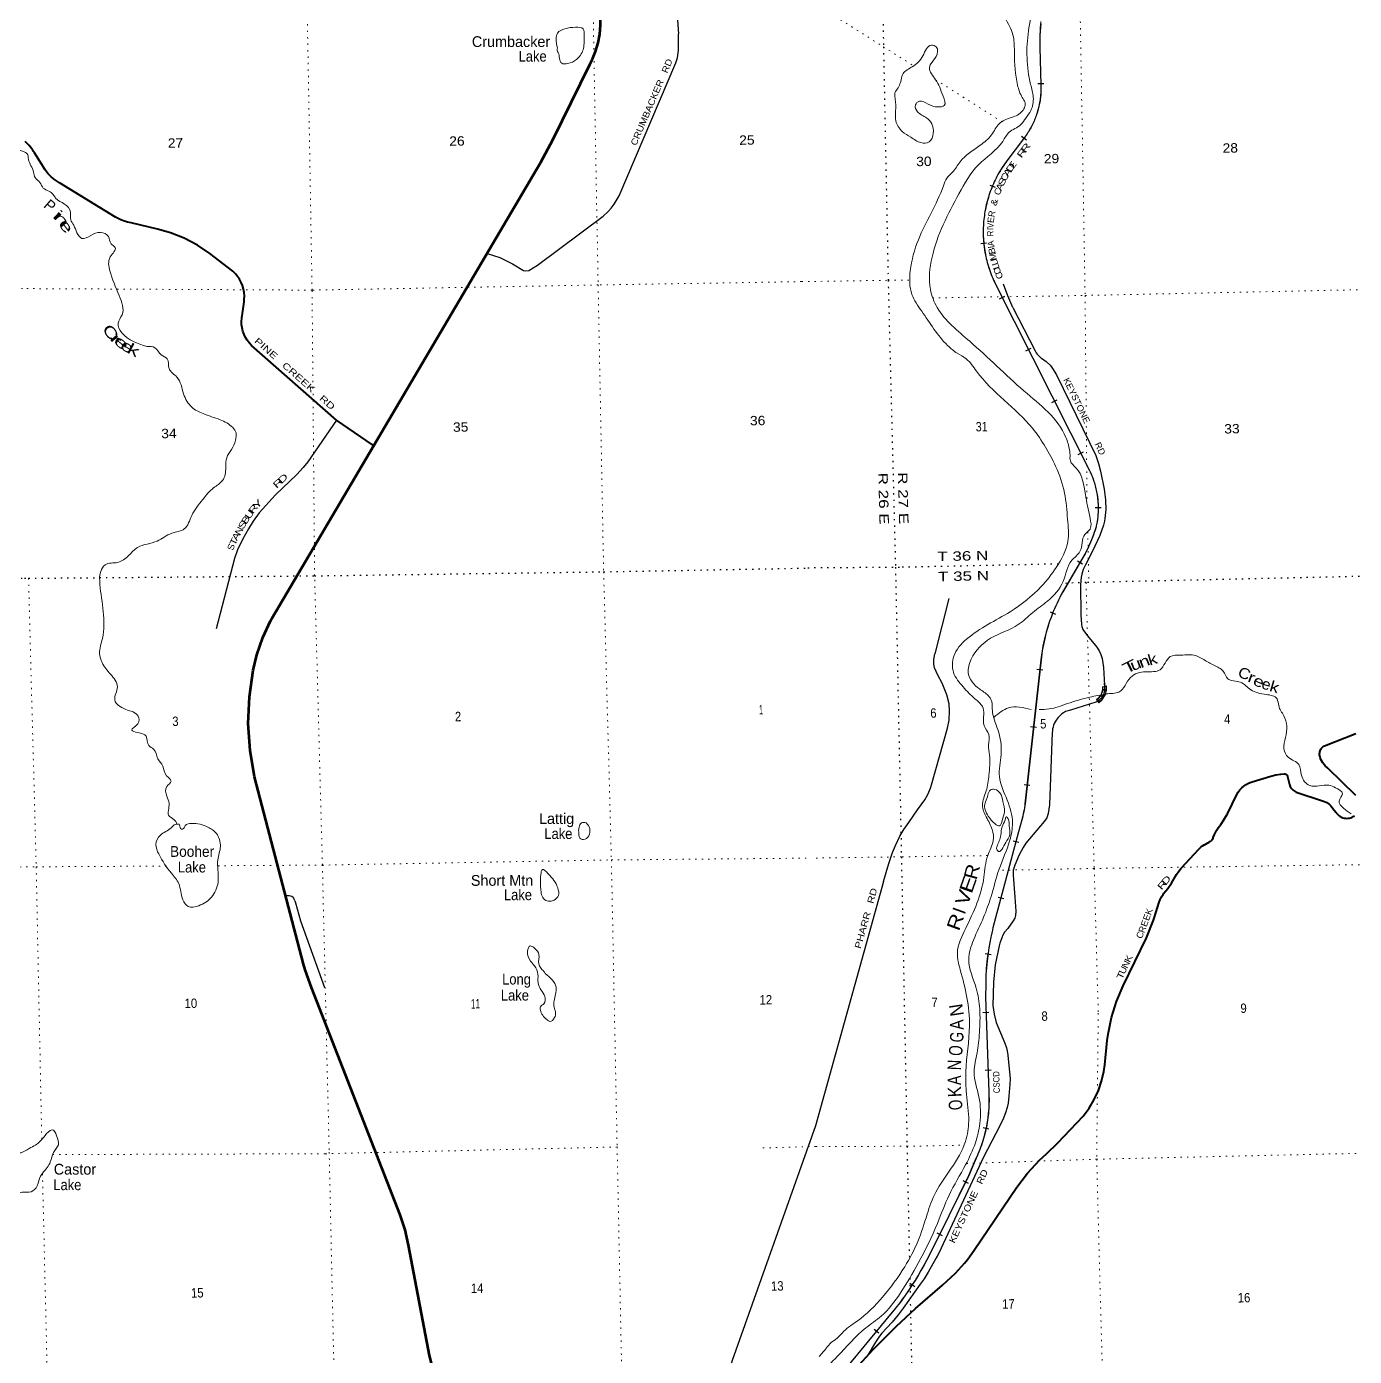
# Model space of a CAD drawing. Header units: feet. Extents: x 242557 to 489137, y 368785 to 557307.
# Drawn here: x 351951 to 376633, y 381258 to 405982 of the extents above; entities that cross this region are included whole.
import ezdxf
from ezdxf.enums import TextEntityAlignment as Align

# ---------------------------------------------------------------- set-up
doc = ezdxf.new("R2010")
doc.units = ezdxf.units.FT
doc.header["$LTSCALE"] = 80
doc.linetypes.add('DOTTED', pattern=[1.5, 0.3, -1.2])
for name, color, linetype, lineweight in [('20', 7, 'Continuous', 70), ('26', 7, 'Continuous', 40), ('27', 7, 'Continuous', 25), ('29', 7, 'Continuous', 25), ('30', 7, 'Continuous', 35), ('31', 7, 'Continuous', 13), ('34', 7, 'Continuous', 25), ('39', 7, 'Continuous', 13), ('41', 7, 'Continuous', 13), ('6', 7, 'DOTTED', 25), ('7', 7, 'DOTTED', 13)]:
    doc.layers.add(name, color=color, linetype=linetype, lineweight=lineweight)

msp = doc.modelspace()

# ---------------------------------------------------------------- linework, layer by layer
at = {"layer": '20'}
for points in [[(358403.47, 398192.71), (361510.07, 403463.77), (361734.89, 403874.32), (362418.66, 405274.42), (362461.34, 405364.25), (362526.23, 405518.02), (362574.7, 405677.72), (362606.21, 405841.61), (362620.41, 406007.9), (362617.16, 406174.76), (362615.77, 406192.6), (362580.3, 406539.34), (362555.93, 407086.96), (362564.15, 407265.06), (362590.94, 407441.31), (362619.49, 407558.67), (363201.18, 409533.19), (363260.63, 409703.79), (363300.65, 409794.3), (364316.5, 411971.78), (364454.78, 412209.61), (364617.16, 412431.69), (364662.56, 412485.9), (366142.95, 414242.59)], [(359487.08, 381084.88), (359438.93, 381274.43), (359047.13, 383328.45), (358984.84, 383612.11), (358892.7, 383889.63), (357244.26, 388116.04), (357126.22, 388447.51), (357098.11, 388547.4), (356188.32, 392033.86), (356103.97, 392525.53), (356071.47, 393023.31), (356091.18, 393521.77), (356162.89, 394015.44), (356229.1, 394301.54), (356340.12, 394623.76), (356484.21, 394932.62), (356508.7, 394977.78), (358403.47, 398192.71)]]:
    msp.add_lwpolyline(points, dxfattribs=at)
at = {"layer": '26'}
for points in [[(358403.47, 398192.71), (358380.32, 398208.36), (357709.57, 398661.79), (356133.97, 400054.18), (356090.62, 400099.39), (356052.23, 400148.87), (356019.23, 400202.1), (355991.97, 400258.49), (355970.76, 400317.41), (355955.81, 400378.23), (355947.31, 400440.28), (355945.35, 400502.88), (355949.04, 400553.22), (355952.5, 400578.22), (355955.59, 400603.22), (355992.92, 400865.58), (355998.01, 400908.47), (356000.05, 400973.74), (355995.25, 401038.86), (355983.67, 401103.12), (355965.44, 401165.82), (355940.75, 401226.27), (355909.88, 401283.81), (355873.17, 401337.81), (355831.01, 401387.67), (355783.87, 401432.85), (355356.37, 401763.06), (355125.82, 401917.33), (354880.41, 402046.66), (354622.83, 402149.62), (354385.57, 402218.18), (353893.78, 402331.87), (353829.07, 402347.76), (353714.4, 402386.01), (353604.36, 402436.03), (352563.41, 403075.59), (352541.64, 403088.32), (352471.2, 403136.16), (352406.15, 403191.1), (352347.2, 403252.55), (352295, 403319.81), (352130.68, 403582.93), (352095.3, 403637.41), (352079.13, 403662.31), (352064.35, 403687.41), (352062.75, 403690.12), (352029.97, 403736.59), (351992.51, 403779.39), (351975.78, 403794.88), (351950.65, 403818.15), (351925.91, 403843.02)], [(376657.15, 391683.13), (376139, 392194.95), (376090.77, 392240.7), (376066.28, 392266.43), (376044.62, 392294.57), (376026.01, 392324.82), (376010.67, 392356.85), (375998.77, 392390.31), (375990.42, 392424.83), (375987.31, 392444.73), (375986.79, 392462.83), (375988.17, 392480.89), (375991.42, 392498.7), (375996.52, 392516.07), (376003.41, 392532.82), (376012.01, 392548.75), (376022.22, 392563.7), (376033.95, 392577.5), (376047.05, 392589.99), (376061.39, 392601.05), (376074.95, 392609.52), (376659, 392837.05)], [(367050.18, 380685.41), (367681.42, 381381.63), (367839, 381534.95), (368118.45, 381817.49), (368473.74, 382149.61), (368976, 382582.95), (369219.94, 382807.93), (369387.4, 382988.92), (369448.19, 383065.09), (369568, 383231.95), (370355.52, 384402.94), (370555.24, 384665.44), (370781.3, 384905.63), (370911.72, 385023.62), (371123.24, 385225.79), (371590.97, 385724.92), (371702.11, 385873.3), (371797.12, 386032.48), (371874.98, 386200.73), (371934.83, 386376.19), (371976, 386556.94), (371992.99, 386680.77), (372039.18, 387132.42), (372054.1, 387247.98), (372116.62, 387556.09), (372211.01, 387855.98), (372336.22, 388144.36), (372766.55, 389040.16), (372897.49, 389365.44), (372910.28, 389403.49), (373005.22, 389703.88), (373023.96, 389753.8), (373047.82, 389801.49), (373076.53, 389846.42), (373092.21, 389867.2), (373164.8, 389957.3), (373233.9, 390057.01), (373327.51, 390216.82), (373367.39, 390278.11), (373413.45, 390334.89), (373419.34, 390341.34), (373737.4, 390684.51), (373759.74, 390709.06), (373784.51, 390731.14), (373811.46, 390750.5), (373840.29, 390766.95), (373847.68, 390770.54), (373909.59, 390804.26), (373934.51, 390817.83), (373959.59, 390834.55), (373963.07, 390837.18), (373975.64, 390848.95), (373986.92, 390861.97), (373996.77, 390876.11), (374005.09, 390891.19), (374010.67, 390904.08), (374032.72, 390959.66), (374048.48, 390999.46), (374068.32, 391037.39), (374092.01, 391073.05), (374103.64, 391087.97), (374150, 391149.95), (374206.84, 391234.06), (374262.38, 391326.62), (374272.71, 391346.61), (374445.48, 391707.72), (374472.4, 391751.04), (374503.69, 391791.31), (374539.02, 391828.08), (374578.01, 391860.96), (374620.21, 391889.59), (374665.18, 391913.64), (374712.42, 391932.87), (374730.38, 391938.71), (375082.09, 392045.95), (375172.59, 392069.95), (375265.1, 392084.35), (375325.08, 392088.47), (375331.62, 392088.72), (375338.15, 392088.29), (375344.6, 392087.18), (375350.9, 392085.4), (375356.98, 392082.97), (375362.77, 392079.92), (375368.21, 392076.28), (375373.24, 392072.09), (375377.8, 392067.4), (375381.85, 392062.26)], [(375381.85, 392062.26), (375385.34, 392056.72), (375388.23, 392050.85), (375390.49, 392044.71), (375391.78, 392039.87), (375425.2, 391891.69), (375432.15, 391870.8), (375441.24, 391850.74), (375452.39, 391831.75), (375465.45, 391814.02), (375480.3, 391797.76), (375496.77, 391783.14), (375514.67, 391770.31), (375533.82, 391759.44), (375553.01, 391750.99), (376061.37, 391582.08), (376091.05, 391570.1), (376119.32, 391555.08), (376145.86, 391537.19), (376170.38, 391516.62), (376192.5, 391493.75), (376259, 391414.95), (376292.12, 391367.92), (376295.71, 391362.76), (376311.55, 391342.88), (376329.38, 391324.77), (376349.01, 391308.62), (376370.22, 391294.61), (376392.77, 391282.9), (376416.43, 391273.6), (376440.93, 391266.83), (376466, 391262.66), (376491.37, 391261.13), (376516.77, 391262.27), (376541.9, 391266.05), (376566.5, 391272.43), (376590.3, 391281.36), (376613.04, 391292.72), (376634.46, 391306.4)]]:
    msp.add_lwpolyline(points, dxfattribs=at)
at = {"layer": '29'}
for p, q in [((363944.23, 407566.94), (364069.12, 405844.55)), ((370282.3, 400759.09), (370697.12, 399953.9)), ((371093.35, 399507.47), (371706.54, 398250.26)), ((369093, 395346.95), (368834.77, 394322.26)), ((371015.68, 392855), (370966.35, 391512.16)), ((367877.44, 390086.88), (366616.73, 385542.66)), ((366616.73, 385542.66), (363797.51, 377618.48))]:
    msp.add_line(p, q, dxfattribs=at)
for points in [[(360513.94, 401762.98), (360746.57, 401687.62), (360811.7, 401657.83), (360984.72, 401568.46), (361185.66, 401449.31), (361232.18, 401441.87), (361288, 401449.31), (361446.13, 401546.12), (362666.64, 402454.66), (362763.4, 402544.03), (362819.22, 402603.61), (362875.04, 402681.8), (362964.33, 402834.46), (364021.11, 405306.88), (364050.91, 405399.99), (364065.77, 405545.19), (364069.12, 405844.55)], [(370282.3, 400759.09), (370191.77, 400977.97), (370110.65, 401190.75)], [(370697.12, 399953.9), (370719.49, 399916.26), (370736.21, 399893.95), (370804.96, 399825.16), (370815.18, 399818.64), (370900.65, 399755.43), (370974.98, 399688.49), (370994.49, 399663.39), (371018.65, 399628.07), (371093.35, 399507.47)], [(357709.57, 398661.79), (357175.72, 397887.37), (357093.36, 397785.32), (356974.28, 397654.98), (356579.85, 397275.18), (356274.73, 396940.07), (356161.24, 396783.71), (356073.79, 396642.19), (355962.16, 396448.57), (355871, 396254.97), (355813.32, 396091.11), (355475.16, 394784.86)], [(371706.54, 398250.26), (371825.08, 398004.85), (371878.96, 397857.97), (371914.27, 397714.79), (371981.16, 397380.11), (372005.32, 397181.16), (372010.89, 397004.53), (371996.03, 396833.46), (371988.59, 396785.12), (371970.01, 396714.47), (371899.4, 396517.37), (371765.62, 396227.31), (371631.83, 395974.44), (371590.95, 395885.19), (371564.94, 395803.38), (371553.79, 395743.88), (371542.64, 395602.57), (371550.07, 395044.76), (371559.36, 394868.13), (371564.94, 394829.08), (371585.38, 394775.16), (371654.13, 394680.33), (371694.91, 394624.49)], [(371694.91, 394624.49), (371825.08, 394468.38), (371857.59, 394426.54), (371892.9, 394365.18), (371918.91, 394307.54), (371943.07, 394235.03), (371959.79, 394149.5), (371970.01, 394066.76), (371988.59, 393728.36), (371988.13, 393647.01), (371984.88, 393624.23), (371974.19, 393585.65), (371966.29, 393564.73), (371940.75, 393517.79), (371929.6, 393501.98), (371902.65, 393472.23), (371883.14, 393452.71), (371860.85, 393437.84), (371828.79, 393423.42), (371353.11, 393274.67), (371260.21, 393244.92), (371227.22, 393225.86), (371197.49, 393201.69), (371158.47, 393168.22), (371122.7, 393129.64), (371108.73, 393114.4)], [(368969.78, 393774.57), (368887.83, 393923.12), (368828.37, 394060.72), (368817.22, 394127.65), (368817.22, 394213.18), (368834.77, 394322.26)], [(367877.44, 390086.88), (367979.2, 390421.94), (368047.95, 390628.33), (368105.55, 390756.63), (368185.45, 390929.55), (368259.78, 391052.26), (368348.97, 391182.42), (368514.34, 391418.56), (368648.13, 391604.5), (368705.73, 391706.76), (368752.18, 391820.18), (368770.77, 391887.12), (369071.78, 392935.8), (369101.52, 393088.27), (369108.95, 393263.05), (369097.8, 393389.49), (369056.92, 393560.54), (368982.59, 393746.48), (368969.78, 393774.57)], [(370966.35, 391512.16), (370942.93, 391349.76), (370915.06, 391273.53), (370868.61, 391201.01), (370526.71, 390799.39), (370472.83, 390719.44), (370400.36, 390583.71), (370318.6, 390390.33), (370290.73, 390299.22), (370288.87, 390204.4), (370318.6, 389795.34), (370340.9, 389535.03), (370333.46, 389456.94), (370318.6, 389404.87), (370288.87, 389356.53), (370192.25, 389215.22), (370129.07, 389144.56), (370095.63, 389088.78), (370043.6, 388940.03), (370028.73, 388891.69), (369954.41, 388538.41), (369924.68, 388218.6), (369909.81, 387779.79), (369939.54, 387623.6), (369976.7, 387467.42), (370132.79, 387080.67), (370163.45, 386995.38)], [(356939.73, 389728.19), (356917.57, 389774.22), (356904.55, 389790.97), (356884.08, 389805.87), (356856.18, 389815.18), (356831.99, 389820.76), (356763.09, 389821.75)], [(356939.73, 389728.19), (356949.41, 389691.84), (357039.57, 389355.41), (357489.41, 388114.29)], [(370163.45, 386995.38), (370179.24, 386937.5), (370192.25, 386861.27), (370231.26, 386416.88), (370229.41, 386318.34), (370207.11, 386095.21), (370197.82, 385963.2), (370177.38, 385886.96), (370149.51, 385788.42), (370095.62, 385656.4), (369967.15, 385399.25), (369740.62, 384964.39)], [(369740.62, 384964.39), (368907, 383173.95), (368855.9, 383079.89)], [(368907, 383173.95), (368711.3, 382820.88), (368633.26, 382701.88), (368562.65, 382597.76), (368246.77, 382155.23), (368153.86, 382032.51), (368038.66, 381894.92), (367849.13, 381686.67), (367808.25, 381630.89), (367733.92, 381523.05), (367591.55, 381294.56)]]:
    msp.add_lwpolyline(points, dxfattribs=at)
at = {"layer": '29', "linetype": 'DOTTED', "lineweight": 100}
msp.add_arc((371678.45, 393692.42), 313.72, 306.27938, 13.04299, dxfattribs=at)
at = {"layer": '29'}
msp.add_arc((371465.59, 392840), 450.16, 142.44287, 178.09021, dxfattribs=at)
at = {"layer": '31'}
for p, q in [((371951.18, 393708.56), (372024.98, 393722.44)), ((371885.47, 393410.71), (371839.88, 393472.11))]:
    msp.add_line(p, q, dxfattribs=at)
for points in [[(371951.18, 393708.56), (371951.18, 393670.18), (371950.34, 393654.95), (371946.11, 393635.5), (371941.88, 393616.04), (371935.12, 393595.73), (371924.97, 393572.04), (371911.44, 393547.5), (371897.91, 393528.89), (371880.16, 393506.89), (371839.88, 393472.11)], [(371959.18, 393701.91), (371959.18, 393669.96), (371958.29, 393653.87), (371953.93, 393633.8), (371949.61, 393613.92), (371942.61, 393592.89), (371932.17, 393568.52), (371918.2, 393543.2), (371904.26, 393524.02), (371885.93, 393501.31), (371850.73, 393470.9), (371886.7, 393422.46)], [(371885.47, 393410.71), (371928.35, 393448.52), (371962.17, 393489.97), (371984.16, 393524.66), (371999.38, 393554.27), (372012.06, 393594.88), (372017.98, 393617.73), (372022.21, 393638.03), (372024.74, 393662.57), (372027.28, 393687.95), (372024.98, 393722.44)], [(371886.7, 393422.46), (371922.57, 393454.09), (371955.67, 393494.66), (371977.21, 393528.64), (371991.95, 393557.31), (372004.36, 393597.08), (372010.19, 393619.55), (372014.29, 393639.26), (372016.78, 393663.38), (372019.25, 393688.08), (372017.61, 393712.91), (371959.18, 393701.91)]]:
    msp.add_lwpolyline(points, dxfattribs=at)
at = {"layer": '34', "lineweight": 13}
for p, q in [((370784.58, 405594.52), (370804.43, 404898.07)), ((370481.85, 403895.32), (370173.47, 403487.66)), ((369953.43, 401205.56), (371708.15, 397729.32)), ((371602.88, 396141.05), (371225.5, 395494.83)), ((370806.32, 394207.79), (370509.14, 391533.2)), ((368037.67, 382077.85), (367073.19, 380911.77))]:
    msp.add_line(p, q, dxfattribs=at)
at = {"layer": '34'}
for p, q in [((370750.19, 404923.39), (370860.75, 404926.54)), ((370447.27, 403942.44), (370535.19, 403875.32)), ((369853.87, 403036.73), (369956.19, 402994.71)), ((369686.98, 401948.53), (369797.11, 401958.72)), ((370036.75, 400921.78), (370135.49, 400971.62)), ((370523.7, 399951.3), (370622.44, 400001.14)), ((371009.19, 398995.3), (371107.93, 399045.14)), ((371496.14, 398024.82), (371594.88, 398074.66)), ((371815.7, 397040.42), (371926.3, 397041.52)), ((371485.92, 396052.03), (371581.43, 395996.25)), ((370975.85, 395100.98), (371078.67, 395060.23)), ((370730.41, 394032.68), (370840.34, 394020.47)), ((370614.59, 392966.74), (370724.53, 392954.53)), ((370492.09, 391887.88), (370602.03, 391875.67)), ((370290.43, 390845.7), (370397.31, 390817.23)), ((370008.49, 389797.14), (370115.38, 389768.68)), ((369768.61, 388746.44), (369878.1, 388730.74)), ((369728.77, 387653.49), (369839.31, 387657.25)), ((369767.9, 386581.99), (369878.45, 386585.76)), ((369731.94, 385513.42), (369840.25, 385490.96)), ((369355.16, 384527.47), (369454.33, 384478.48)), ((368871.94, 383555.13), (368971.11, 383506.14)), ((368367.84, 382616.36), (368461.16, 382556.97)), ((367706.24, 381765.18), (367791.47, 381694.68))]:
    msp.add_line(p, q, dxfattribs=at)
for points in [[(370801.41, 406038.79), (370795.46, 405965.18), (370790.78, 405891.17), (370787.81, 405816.77), (370785.68, 405742.81), (370784.83, 405668.87), (370785.68, 405594.54), (370805.53, 404898.1), (370806.46, 404871.37), (370806.78, 404844.73), (370806.63, 404818.1), (370806.19, 404791.29), (370805.13, 404764.61), (370803.61, 404738.06), (370801.78, 404711.35), (370799.33, 404684.77), (370796.43, 404658.32), (370793.07, 404631.7), (370789.24, 404605.38), (370785.1, 404579.03), (370780.35, 404552.65), (370775.14, 404526.58), (370769.46, 404500.47), (370763.47, 404474.51), (370756.87, 404448.52), (370749.96, 404422.83), (370742.42, 404397.11), (370734.58, 404371.69), (370726.27, 404346.25), (370717.5, 404321.09), (370708.25, 404296.07), (370698.7, 404271.19), (370688.52, 404246.44), (370678.05, 404221.83), (370667.09, 404197.5), (370655.83, 404173.31), (370643.94, 404149.4), (370631.73, 404125.65), (370619.22, 404102.17), (370606.24, 404078.84), (370592.78, 404055.79)], [(370592.78, 404055.79), (370578.86, 404032.87), (370564.78, 404010.26), (370550.06, 403987.93), (370535.05, 403965.88), (370519.7, 403943.99), (370504.04, 403922.53), (370487.76, 403901.2), (370482.72, 403894.65), (370174.35, 403487), (370151.41, 403456.11), (370129.32, 403424.87), (370107.74, 403393.24), (370086.39, 403361.16), (370065.87, 403328.73), (370046.02, 403296.07), (370026.38, 403262.99), (370007.58, 403229.55), (369989.43, 403195.89), (369971.68, 403161.65), (369954.73, 403127.37), (369938.12, 403092.82), (369922.22, 403057.77), (369907.11, 403022.64), (369892.52, 402987.13), (369878.43, 402951.53), (369865.02, 402915.4), (369852.24, 402879.36), (369840.17, 402842.79), (369828.7, 402806.31), (369817.77, 402769.44), (369807.62, 402732.51), (369798.14, 402695.36), (369789.13, 402658.13), (369780.97, 402620.55), (369773.28, 402582.88), (369766.39, 402545.16), (369759.99, 402507.36), (369754.54, 402469.38), (369749.58, 402431.31), (369745.24, 402393.32), (369741.56, 402355.12), (369738.67, 402316.88), (369736.44, 402278.4), (369734.64, 402240.15), (369733.82, 402201.74), (369733.61, 402163.39), (369733.88, 402124.96), (369734.9, 402086.8), (369736.76, 402048.28), (369739.06, 402009.99), (369742.28, 401971.82), (369745.8, 401933.69), (369750.3, 401895.41), (369755.36, 401857.49), (369761.05, 401819.68), (369767.38, 401781.64), (369774.61, 401744.05), (369782.14, 401706.49), (369790.59, 401669.07), (369799.53, 401631.56), (369809.16, 401594.62), (369819.6, 401557.64), (369830.47, 401520.87), (369841.96, 401484.19), (369854.32, 401447.95), (369867.17, 401411.63), (369880.6, 401375.7), (369894.76, 401340.03), (369909.5, 401304.75), (369924.87, 401269.56), (369940.66, 401234.6), (369954.42, 401206.05), (371709.14, 397729.81), (371721.24, 397704.58), (371732.7, 397679.23), (371743.71, 397653.68), (371754.52, 397627.83), (371764.68, 397601.85), (371774.33, 397575.82), (371783.78, 397549.49), (371792.58, 397523.02), (371800.87, 397496.49), (371808.81, 397469.6), (371816.17, 397442.8), (371823.25, 397415.85), (371829.75, 397388.62), (371835.69, 397361.47), (371841.19, 397334.11), (371846.32, 397306.76), (371850.9, 397279.12), (371855.04, 397251.63), (371858.6, 397223.86), (371861.74, 397196.25), (371864.46, 397168.42), (371866.59, 397140.66), (371868.23, 397112.85), (371869.5, 397085.03), (371870.14, 397057.08), (371870.41, 397029.13), (371870.12, 397001.26)], [(371870.12, 397001.26), (371869.47, 396973.39), (371868.1, 396945.53), (371866.38, 396917.68), (371864.23, 396889.98), (371861.57, 396862.19), (371858.35, 396834.5), (371854.63, 396806.74), (371850.63, 396779.2), (371845.9, 396751.66), (371840.76, 396724.27), (371835.25, 396696.88), (371832, 396682.08), (371826.89, 396664.76), (371812.38, 396619.51), (371797.38, 396574.53), (371781.4, 396529.47), (371764.86, 396485.05), (371747.45, 396440.78), (371728.96, 396396.81), (371710.13, 396353.33), (371690.45, 396310.01), (371669.69, 396267), (371648.58, 396224.47), (371626.75, 396182.35), (371603.84, 396140.51), (371226.45, 395494.28), (371213.25, 395470.87), (371185.2, 395420.07), (371158.11, 395368.83), (371131.94, 395316.81), (371106.75, 395264.69), (371082.16, 395211.83), (371058.89, 395158.82), (371036.21, 395105.08), (371014.85, 395051.2), (370994.11, 394996.91), (370974.37, 394942.51), (370955.56, 394887.35), (370938.05, 394832.02), (370921.22, 394776.64), (370905.29, 394720.48), (370890.41, 394664.54), (370876.47, 394608.16), (370863.83, 394551.3), (370851.87, 394494.7), (370840.88, 394437.66), (370831.18, 394380.14), (370822.16, 394322.88), (370814.14, 394265.52), (370807.41, 394207.67), (370510.23, 391533.07), (370505.77, 391498.38), (370499.83, 391459.86), (370493.51, 391421.67), (370486.5, 391383.44), (370478.57, 391345.22), (370470.26, 391307.34), (370461.31, 391269.62), (370451.44, 391231.93), (370390.06, 391007.66), (369914.89, 389223.32), (369898.16, 389151.73), (369877.59, 389052.88), (369858.22, 388954.51), (369840.53, 388855.39), (369825.06, 388755.47), (369810.8, 388656.04), (369810.72, 388654.99), (369804.76, 388607.81), (369798.36, 388544.88), (369792.68, 388482.32), (369788.09, 388419.41), (369784.94, 388356.15), (369782.52, 388293.25), (369781.17, 388230.37), (369781.28, 388167.11), (369776.11, 387943.96), (369836.65, 386167.83), (369838.69, 386132.41), (369840.18, 386088.62), (369841.11, 386044.82), (369841.15, 386000.88), (369840.62, 385956.93), (369839.08, 385913.19), (369836.98, 385869.44), (369834.08, 385825.78), (369830.3, 385781.99), (369825.82, 385738.52), (369820.68, 385694.81), (369814.64, 385651.53), (369807.92, 385608.01), (369800.29, 385564.92), (369792.11, 385521.83), (369783.24, 385479.06), (369773.48, 385436.14), (369762.81, 385393.67), (369751.68, 385351.4), (369739.66, 385309.01), (369727.07, 385267.16), (369713.69, 385225.42)], [(369713.68, 385225.4), (369699.28, 385183.87), (369684.53, 385142.77), (369669, 385101.76), (369652.45, 385060.96), (369635.56, 385020.6), (369617.98, 384980.56), (369599.39, 384940.74), (369463, 384622.49), (368728.32, 383135.23), (368679.33, 383039.86), (368628.43, 382946.15), (368575.89, 382853.26), (368521.99, 382760.39), (368466.17, 382669.17), (368408.99, 382579.32), (368350.44, 382489.49), (368289.99, 382401.3), (368281.69, 382389.81), (368245.04, 382338.12), (368205.68, 382284.44), (368164.91, 382231.47), (368123.82, 382179.29), (368081.86, 382127.85), (368038.51, 382077.14), (367074.03, 380911.06)]]:
    msp.add_lwpolyline(points, dxfattribs=at)
at = {"layer": '34', "lineweight": 13}
for points in [[(370450.38, 391232.21), (370389, 391007.95), (369913.82, 389223.59)], [(369780.18, 388167.12), (369775.01, 387943.95), (369835.55, 386167.78)], [(369598.39, 384941.19), (369462, 384622.95), (368727.34, 383135.72)]]:
    msp.add_lwpolyline(points, dxfattribs=at)
for centre, radius, start, end in [((375032.95, 405667.56), 4249, 174.47807, 180.98485), ((369277.21, 404836.11), 1528.47, 322.01119, 2.32333), ((371931.83, 402166.46), 2199.41, 143.07951, 205.90563), ((370272.37, 397030.27), 1596.92, 347.41625, 25.9606), ((369220.93, 397463.26), 2724.32, 330.9656, 343.34293), ((374115, 393841.96), 3328.84, 150.22926, 173.6906), ((368300.6, 391808.13), 2225.59, 345.00285, 352.90411), ((375529.26, 387900.59), 5769.19, 166.74285, 172.48512), ((373394.71, 388193.86), 3614.63, 172.66884, 180.42384), ((367329.16, 386016.17), 2510.97, 334.65221, 3.46169), ((363263.01, 385903.33), 6125.24, 325.0047, 333.13841), ((365154.19, 384571.38), 3812.1, 319.14799, 325.10283)]:
    msp.add_arc(centre, radius, start, end, dxfattribs=at)
at = {"layer": '39'}
for points in [[(373693, 416599.95), (373518, 416315.95), (373435, 415994.95), (373482, 415532.95), (373496, 415213.95), (373429, 414967.95), (373487, 414647.95), (373802, 413858.95), (373989, 413249.95), (374035, 412470.95), (373969, 412117.95), (373814, 411861.95), (373550, 411626.95), (373195, 411488.95), (372989, 411482.95), (372917, 411663.95), (372850, 412035.95), (372716, 412195.95), (372433, 412218.95), (372212, 412078.95), (372060, 411774.95), (372043, 411384.95), (372031, 411022.95), (371975, 410661.95), (371799, 410237.95), (371590, 409967.95), (371431, 409727.95), (371243, 409376.95), (371155, 409091.95), (371123, 408640.95), (371117, 408318.95), (371002, 408098.95), (370650, 407566.95), (370538, 407519.95), (370338, 407538.95), (370193, 407390.95), (370109, 407227.95), (370124, 407087.95), (370133, 407011.95), (370048, 406926.95), (369938, 406773.95), (369882, 406614.95), (369952, 406441.95), (370160, 406104.95), (370294, 405787.95), (370312, 405490.95), (370371, 404894.95), (370460, 404660.95), (370510, 404568.95), (370441, 404388.95), (370237, 404284.95), (370035, 404177.95), (369887, 403968.95), (369677, 403774.95), (369305, 403468.95), (369159, 403269.95), (369060, 403164.95), (368994, 403020.95), (368528, 402018.95), (368377, 401440.95), (368407, 401003.95), (368590, 400691.95), (369071, 400051.95), (369250, 399907.95), (369415, 399805.95), (369607, 399576.95), (370649, 398512.95), (370893, 398160.95), (371079, 397808.95), (371245, 397308.95), (371302, 396821.95), (371308, 396409.95), (371090, 395926.95), (370810, 395569.95), (370233, 395102.95), (369425, 394592.95), (369185, 394274.95), (369182, 393973.95), (369360, 393703.95), (369580, 393483.95), (369718, 393338.95), (369743, 393199.95), (369751, 392982.95), (369838, 392820.95), (369830, 392624.95), (369849, 392436.95), (369840, 392060.95), (369788, 391770.95), (369719, 391502.95), (369789, 391287.95), (369900, 391053.95), (369920, 390845.95), (369818, 390572.95), (369746, 390164.95), (369408, 389216.95), (369253, 388756.95), (369307, 388442.95)], [(366691.72, 380938.29), (367020, 381254.95), (367551.1, 381787.4), (367838.67, 382007.46), (368196, 382438.95), (368527, 382992.95), (368881, 383730.95), (369098, 384252.95), (369406, 384821.95), (369587, 385227.95), (369671, 385588.95), (369654, 386083.95), (369563, 386547.95), (369619, 386895.95), (369663, 387276.95), (369669, 387717.95), (369604, 388102.95), (369463, 388635.95), (369553, 388998.95), (369740, 389420.95), (369880, 389809.95), (370028, 390313.95), (370227, 390852.95), (370277, 391177.95), (370181, 391597.95), (370034, 392037.95), (370067, 392446.95), (370004, 392914.95), (369903, 393258.95), (369888, 393446.95), (369825, 393544.95), (369662, 393666.95), (369455, 393961.95), (369511, 394219.95), (369869, 394608.95), (370385, 394862.95), (370653, 395087.95), (370928, 395298.95), (371220, 395666.95), (371380, 396059.95), (371531, 396221.95), (371624, 396540.95), (371719, 396639.95), (371719, 396843.95), (371633, 397284.95), (371457, 397780.95), (371353, 397908.95), (371347, 398021.95), (371337.05, 398108.94), (371269.54, 398344), (370491, 399208.95), (369482, 400130.95), (368879, 400757.95), (368752, 401095.95), (368782, 401692.95), (369281, 402873.95), (369645, 403412.95), (370095, 403846.95), (370217, 404018.95), (370429, 404154.95), (370525, 404281.95), (370620, 404422.95), (370664, 404667.95), (370615, 404907.95), (370575, 405901.95), (370645, 406377.95), (370670, 406675.95), (370766, 406927.95), (370822, 407195.95), (370839, 407598.95), (370977, 407772.95), (371091, 407978.95), (371242, 408066.95), (371406, 408190.95), (371556, 408496.95), (371650, 408880.95), (371833, 409029.95), (372023.63, 409406.3), (372154.79, 409738.38), (372258, 410157.95), (372327, 410736.95), (372287, 410942.95), (372176, 411020.95), (372185, 411461.95), (372288, 411855.95), (372451, 412018.95), (372647, 412007.95), (372719, 411817.95), (372689, 411580.95), (372698, 411404.95), (372780, 411325.95), (372752, 411217.95), (372834, 411129.95), (373051, 411160.95), (373290, 411259.95), (373610, 411499.95), (373965, 411777.95)], [(361817.99, 405586.62), (361795.2, 405750.12), (361821.69, 405861.81), (361955.74, 405940.79), (362157.2, 405970.27), (362297.02, 405940.1), (362315.45, 405796.76), (362295.18, 405547.6), (362172.83, 405367.65), (362008.41, 405294.25), (361897.25, 405300.59), (361855.43, 405390.97), (361833.47, 405501.89), (361810.68, 405537.95), (361817.99, 405586.62)], [(368090, 404750.95), (368195, 404944.95), (368245, 405106.95), (368414, 405233.95), (368612, 405438.95), (368772, 405635.95), (368859, 405603.95), (368858, 405425.95), (368758, 405287.95), (368735, 405220.95), (368848, 404994.95), (368986, 404689.95), (369010, 404514.95), (368893, 404487.95), (368707, 404541.95), (368548, 404594.95), (368473, 404524.95), (368513, 404398.95), (368681, 404283.95), (368776, 404174.95), (368805, 403999.95), (368727, 403837.95), (368576, 403823.95), (368389, 403924.95), (368227, 404032.95), (368109, 404228.95), (368107, 404536.95), (368095, 404651.95), (368090, 404750.95)], [(351447.03, 404173.19), (351466.39, 404086.32), (351561.23, 403836.95), (351759.18, 403706.55), (351915.59, 403648.32), (351970.87, 403600.64), (351984.36, 403513.87), (352030.68, 403395.24), (352079, 403276.64), (352110.93, 403173.97), (352199.18, 403084.32), (352261.42, 402980.1), (352363.26, 402925.06), (352445.07, 402859.59), (352490.58, 402791.53), (352655.87, 402682.86), (352767.3, 402532.89), (352771.57, 402391.35), (352825.7, 402289.02), (352886.46, 402150.39), (352976.99, 402044.6), (353145.74, 402099.85), (353322.56, 402155.24), (353471.19, 402078.68), (353519.75, 401945.93), (353595.57, 401876.32), (353505.5, 401698.89), (353499.48, 401441.87), (353670.4, 400979.27), (353724.54, 400622.05), (353650.27, 400467.12), (353721.73, 400290.22), (354186.21, 400034.55)], [(354186.21, 400034.55), (354336.02, 400010.61), (354453.21, 399878.93), (354565.47, 399803.83), (354598.61, 399624.3), (354744.49, 399466.78), (354868.58, 399155.16), (355019.94, 398906.69), (355229.84, 398786.59), (355548.7, 398672.26), (355781.19, 398528.24), (355843.4, 398426.04), (355833.44, 398290.34), (355759.42, 398119.24), (355670.98, 397966.12), (355653.62, 397787.82), (355592.9, 397542.08), (355427.43, 397407.98), (355226.93, 397190.38), (355019.64, 396891.75), (354882.24, 396642.77), (354647.26, 396562.2), (354376.96, 396416.33), (354013.35, 396297.31), (353846.11, 396146.99), (353648.21, 396020.47), (353408.64, 395974.21), (353327.83, 395849.53), (353313.45, 395610.59), (353359.7, 394605.87), (353307.61, 394325.87), (353354.72, 394156.68), (353509.57, 393942.65), (353638.5, 393707.99), (353589.93, 393460.42), (353792.59, 393287.61), (354024.79, 393161.79), (354019, 393018.06), (353903.74, 392900.94), (354015.48, 392858.19), (354174.11, 392787.86), (354221.25, 392616.64), (354311.17, 392549.28), (354390.78, 392368.46), (354481.76, 392234.35), (354553.33, 392051.38), (354635.69, 391951.53), (354554.49, 391851.12), (354557.32, 391673.14), (354599.85, 391538.26), (354585.82, 391404.52), (354591.24, 391317.62), (354689.36, 391242.29), (354745.29, 391154.16)], [(372008.24, 393572.61), (372020, 393574.95), (372255, 393608.95), (372473, 393881.95), (372755, 393986.95), (373021, 394023.95), (373210, 394267.95), (373405, 394295.95), (373684, 394286.95), (373833, 394211.95), (374020, 394106.95), (374194, 393996.95), (374279, 393856.95), (374516, 393791.95), (374706, 393651.95), (374996, 393564.95), (375195, 393482.95), (375226, 393356.95), (375320, 393167.95), (375376, 392976.95), (375350, 392762.95), (375323, 392551.95), (375405, 392395.95), (375599, 392261.95), (375649, 392057.95), (375803, 391870.95), (376160, 391875.95), (376284, 391829.95), (376409, 391718.95), (376349, 391581.95), (376428, 391451.95), (376572.41, 391345.83)], [(370772.88, 393286.12), (370958, 393294.95), (371295, 393393.95), (371718, 393514.95), (372008.24, 393572.61)], [(369939, 393143.95), (370203, 393316.95), (370625.82, 393285.98)], [(369778, 391566.95), (369820, 391698.95), (369863, 391786.95), (369949, 391799.95), (370043, 391734.95), (370101, 391572.95), (370128, 391384.95), (370087, 391220.95), (370034, 391120.95), (369955, 391157.95), (369827, 391302.95), (369769, 391416.95), (369763, 391521.95), (369778, 391566.95)], [(354745.29, 391154.16), (354785.73, 391150.75), (354813.26, 391070.26), (354849.76, 391060.72), (354901.19, 391128.29), (355015.65, 391168.53), (355319.67, 391098.47), (355479.06, 390979.6), (355553.58, 390738.01), (355505.01, 390490.43), (355505.88, 390308.37), (355509.64, 390071.74), (355386.79, 389796.69), (355151.04, 389637.21), (354955.37, 389624.01), (354856.48, 389747.88), (354779.01, 390048.09), (354642.68, 390240.15), (354406.78, 390598.56), (354353.48, 390775.75), (354437.56, 390949.03), (354635.34, 391083.64), (354719.1, 391149.7), (354745.29, 391154.16)], [(362349.8, 391176.85), (362394.96, 391131.03), (362421.21, 391003.99), (362360.45, 390887.73), (362251.56, 390877.92), (362215.67, 390976.48), (362219.8, 391097.93), (362262.99, 391175.48), (362303.24, 391184.21), (362349.8, 391176.85)], [(369990, 390741.95), (370059, 390949.95), (370084, 391103.95), (370140, 391235.95), (370163, 391290.95), (370194, 391254.95), (370217, 391115.95), (370226, 390956.95), (370154, 390813.95), (370077, 390680.95), (370030, 390643.95), (369985, 390684.95), (369990, 390741.95)], [(361756.74, 389739.25), (361836.11, 389827.49), (361823.73, 389970.93), (361641.83, 390235.1), (361539.67, 390310.37), (361508.91, 390212.78), (361506.94, 389955.82), (361578.85, 389750.61), (361682.3, 389721.89), (361756.74, 389739.25)], [(361592.59, 388377.18), (361792.54, 388121.39), (361784.5, 387991.79), (361755.99, 387752.62), (361783.93, 387645.84), (361763.14, 387556.5), (361679.47, 387484.37), (361620.35, 387519.86), (361500.46, 387693.97), (361501.45, 387758.72), (361567.21, 387814.38), (361583.22, 387950.18), (361516.72, 388068.49), (361458.01, 388205.13), (361455.51, 388362.89), (361390.45, 388517.64), (361316.32, 388607.5), (361262.9, 388792.78), (361309.84, 388888.6), (361393.32, 388845.41), (361473.88, 388731.37), (361470.66, 388553.29), (361557.54, 388423.16), (361592.59, 388377.18)], [(369307, 388442.95), (369431, 387929.95), (369477, 387402.95), (369410, 386548.95), (369423, 386134.95), (369464, 385635.95), (369405, 385254.95), (369139, 384754.95), (368850, 384310.95), (368690, 383899.95), (368518, 383394.95), (368276, 382925.95), (367862, 382361.95), (367392, 381914.95), (367143, 381725.95), (367016, 381594.95), (366905, 381513.95), (366820, 381414.95), (366686.68, 381257.56)], [(351489.35, 385176.15), (351528.55, 385173.97), (351722.27, 385055.64), (351849.65, 385045.51), (351997.85, 385122.7), (352115.97, 385187.28), (352269.14, 385333.32), (352388.37, 385454.56), (352426.51, 385469.32), (352509.03, 385359.36), (352541.95, 385193.99), (352449.34, 385048.89), (352391.54, 384874), (352332.64, 384767.88), (352207.99, 384606.09), (352148.17, 384431.17), (352032.88, 384316.06), (351869.42, 384309.44), (351678.78, 384233.61), (351553.45, 384241.75), (351450.55, 384490.98), (351339.43, 384875.63), (351362.94, 385047.96), (351488.24, 385169.29)]]:
    msp.add_spline(points, degree=3, dxfattribs=at)
at = {"layer": '6'}
for points in [[(367739.98, 416500.33), (367780, 411930.95), (367817, 409505.95), (367879, 405605.95), (367966, 401264.95), (368102, 395928.95), (368212, 390545.95), (368317, 385163.95), (368360.77, 383061.03)], [(396985.12, 396125.98), (392972, 396028.95), (387657, 395955.95), (387582, 395951.95), (382330, 395841.95), (382282, 395844.95), (377025, 395764.95), (376967, 395763.95), (371696, 395646.95), (371644, 395647.95), (371200, 395627.95)], [(335908.99, 395552.21), (336075.18, 395551.44), (341215.55, 395608.14), (341354.85, 395610.34), (346559.95, 395659.97), (346687.2, 395657.93), (351914.19, 395728.13), (351986.93, 395725.23), (357305.18, 395770.58), (362677.49, 395845.1), (366445.5, 395914.9)], [(371130, 395989.95), (368176.34, 395927.52), (366445.5, 395914.9)], [(368368.08, 382710.01), (368428, 379830.95), (368434, 379366.95), (368539, 374542.95), (368529.57, 374092.61), (368585.61, 371837.55), (368618.94, 370496.39)]]:
    msp.add_lwpolyline(points, dxfattribs=at)
at = {"layer": '7'}
for p, q in [((368848.75, 404993.73), (370090, 404208.95)), ((371627, 400982.95), (371646.51, 398916.41)), ((371649.95, 398552.04), (371663, 397168.95)), ((371677, 396586.95), (371696, 395646.95)), ((366623.03, 385160.95), (365622.25, 385133.01)), ((352246.38, 384649.95), (352362.65, 379698.71))]:
    msp.add_line(p, q, dxfattribs=at)
for points in [[(362338.24, 416411.47), (362399.06, 411846.94), (362477.34, 406537.71), (362574.6, 401178.21), (362677.49, 395845.1), (362821.15, 390488.35), (362928.15, 385151.26), (363034.94, 379876.33), (363036.08, 379802)], [(357764.31, 375131.83), (357690.87, 379754.25), (357574.44, 385098.74), (357449.19, 390391.59), (357305.18, 395770.58), (357257.15, 401082.3), (357164.03, 406435.8), (357077.19, 411775.24), (357024.89, 416325.29)], [(371520, 408344.95), (371534, 406313.95), (371627, 400982.95)], [(366268.77, 406620.4), (367879, 405605.95), (368437.22, 405253.54)], [(368790, 400936.95), (371627, 400982.95), (376928, 401093.95), (382267, 401177.95), (387578, 401262.95), (392940, 401332.95), (396890.49, 401416.98)], [(366357.6, 401239.91), (362574.6, 401178.21), (357257.15, 401082.3), (351877.15, 401110.84), (346535.79, 400994.32), (341181.04, 400958.52), (336011.23, 400848.75), (335828.91, 400844.54)], [(366357.6, 401239.91), (367966, 401264.95), (368362, 401264.95)], [(351986.93, 395725.23), (352128.7, 390360.37), (352232.08, 385296.12)], [(371644, 395647.95), (371796, 390329.95), (371872, 387638.95), (371842, 384923.95), (371987, 379512.95)], [(397080.17, 390809.93), (393083, 390705.95), (387698, 390600.95), (382372, 390442.95), (377085, 390404.95), (371796, 390329.95), (370025, 390295.95)], [(355510.3, 390380.21), (357449.19, 390391.59), (362821.15, 390488.35), (366534.53, 390521.96)], [(369813, 390568.95), (368212, 390545.95), (366534.53, 390521.96)], [(345224.55, 390260.08), (346784.56, 390292.36), (352128.7, 390360.37), (354552.1, 390374.59)], [(369422, 384843.95), (371842, 384923.95), (377190, 385043.95), (382497, 385172.95), (387798, 385265.95), (393153, 385339.95), (397175.66, 385471.1)], [(362928.15, 385151.26), (357498.49, 385026.03), (352435.22, 385009.78)], [(366623.03, 385160.95), (368317, 385163.95), (369376, 385183.95)]]:
    msp.add_lwpolyline(points, dxfattribs=at)

# ---------------------------------------------------------------- texts
at = {"layer": '27', "width": 1.35}
msp.add_text('PINE   CREEK   RD', height=120, rotation=318.532, dxfattribs=at).set_placement((356173.76, 400120.24))
at = {"layer": '27'}
for s, rotation, width, p in [('D', 50.539, 1.5, (373177.91, 390073.11)), ('R', 48.635, 1.55, (373106.18, 389985.05)), ('E', 69.788, 1.1, (372829.68, 389400.69)), ('K', 69.474, 1.05, (372869.21, 389506.36)), ('E', 69.276, 1.1, (372788.58, 389288.36)), ('C', 65.026, 1.1, (372701.28, 389068.85)), ('K', 64.29, 1.2, (372489.71, 388627.53)), ('T', 65.139, 1.4, (372342.03, 388314.77)), ('U', 64.29, 1.15, (372386.32, 388412.78)), ('N', 64.29, 1.15, (372438.62, 388521.42))]:
    msp.add_text(s, height=120, rotation=rotation, dxfattribs=dict(at, width=width)).set_placement(p, align=Align.CENTER)
msp.add_text('R', height=120, rotation=69.276, dxfattribs=at).set_placement((372745.91, 389175.57), align=Align.CENTER)
at = {"layer": '30'}
for s, rotation, width, p in [('CRUMBACKER   RD', 66.857, 1.15, (363282.76, 403757.55)), ('KEYSTONE', 296, 1.05, (371216.18, 399415.32)), ('RD', 295.782, 1.05, (371799.26, 398219.23)), ('PHARR   RD', 74.494, 1.25, (367455.87, 388829.17)), ('KEYSTONE   RD', 65.034, 1.2, (369199.08, 383351.13))]:
    msp.add_text(s, height=120, rotation=rotation, dxfattribs=dict(at, width=width)).set_placement(p)
for s, rotation, width, p in [('R', 43.917, 1.65, (356664.27, 397453.63)), ('D', 43.917, 1.65, (356754.83, 397535.02)), ('R', 52.682, 1.45, (356210.71, 396979.37)), ('Y', 47.682, 1.75, (356290.43, 397065.88)), ('B', 58.287, 1.4, (356073.17, 396781.79)), ('U', 56.027, 1.35, (356140.88, 396879.23)), ('N', 60.035, 1.25, (355952.2, 396576.08)), ('S', 58.287, 1.4, (356012.79, 396686.12)), ('S', 70.608, 1.1, (355807.65, 396285.83)), ('T', 64.786, 1.4, (355853.67, 396381.68)), ('A', 60.035, 1.4, (355896.16, 396475.34))]:
    msp.add_text(s, height=120, rotation=rotation, dxfattribs=dict(at, width=width)).set_placement(p, align=Align.CENTER)
at = {"layer": '34'}
for s, rotation, width, p in [('R', 52.894, 1.65, (370568.23, 403692.76)), ('R', 52.894, 1.65, (370498.69, 403600.82)), ('C', 61.666, 1.3, (370185.92, 403159.95)), ('A', 58.71, 1.5, (370234.78, 403240.82)), ('D', 55.696, 1.55, (370290.61, 403324.14)), ('A', 66.727, 1.3, (370096.35, 402981.73)), ('S', 63.69, 1.45, (370138.52, 403070.4)), ('&', 74.632, 1.2, (369996.05, 402701.16)), ('C', 69.637, 1.1, (370060.1, 402894.95)), ('V', 86.683, 0.85, (369926.94, 402281.51)), ('E', 83.483, 1.1, (369935.26, 402382.59)), ('R', 90.403, 0.85, (369923.81, 402136.37)), ('A', 96.705, 0.95, (369934.38, 401956.87)), ('B', 100.887, 1.15, (369953.27, 401821.12)), ('U', 106.469, 1.1, (369998.87, 401621.43)), ('L', 108.832, 1.25, (370023.44, 401540.7)), ('O', 111.652, 1.05, (370049.5, 401465.18)), ('C', 113.594, 1.2, (370083.75, 401380.51))]:
    msp.add_text(s, height=120, rotation=rotation, dxfattribs=dict(at, width=width)).set_placement(p, align=Align.CENTER)
for s, rotation, p in [('E', 52.894, (370329.81, 403377.58)), ('R', 80.39, (369949.98, 402491.31)), ('I', 88.777, (369924.22, 402218.32)), ('I', 98.558, (369942.34, 401891.77)), ('M', 103.406, (369974.33, 401717.66))]:
    msp.add_text(s, height=120, rotation=rotation, dxfattribs=at).set_placement(p, align=Align.CENTER)
at = {"layer": '34', "width": 0.9}
msp.add_text('CSCD', height=120, rotation=91.952, dxfattribs=at).set_placement((370043.8, 386152.95))
at = {"layer": '41'}
for s, p in [('Crumbacker', (360227.82, 405602.76)), ('Lattig', (361475.44, 391156.64)), ('Short Mtn', (360208.95, 390007.01)), ('Castor', (352455.26, 384637.85))]:
    msp.add_text(s, height=200, dxfattribs=at).set_placement(p)
for s, width, p in [('Lake', 0.9, (361096.35, 405331.14)), ('Lake', 0.9, (361574.94, 390877.08)), ('Booher', 0.95, (354617.13, 390545.51)), ('Lake', 0.9, (354762.42, 390254.89)), ('Lake', 0.9, (360823.26, 389740.07)), ('Long', 0.9, (360790.07, 388172.03)), ('Lake', 0.9, (360766.4, 387873.5)), ('Lake', 0.9, (352447.37, 384348.83))]:
    msp.add_text(s, height=200, dxfattribs=dict(at, width=width)).set_placement(p)
for s, height, rotation, p in [('P', 200, 319.184, (352319.26, 402578.67)), ('I', 250, 70.237, (369403.07, 389504.07))]:
    msp.add_text(s, height=height, rotation=rotation, dxfattribs=at).set_placement(p, align=Align.CENTER)
for s, height, rotation, width, p in [('i', 200, 315.728, 1.9, (352459.95, 402408.08)), ('n', 200, 310.909, 1.95, (352525.63, 402332.77)), ('e', 200, 306.657, 1.7, (352605.65, 402211.26)), ('C', 200, 306.168, 1.5, (353429.94, 400240.51)), ('r', 200, 310.493, 2.05, (353540.37, 400113)), ('e', 200, 320.878, 1.8, (353653.14, 400027.98)), ('e', 200, 327.18, 1.55, (353770.58, 399949.2)), ('k', 200, 332.15, 1.6, (353893.39, 399880.73)), ('T', 200, 26.69, 1.6, (372499.19, 393994.74)), ('u', 200, 20.9, 1.35, (372602.1, 394032.7)), ('n', 200, 20.995, 1.35, (372759.56, 394087.5)), ('k', 200, 16.369, 1.25, (372908.24, 394123.43)), ('C', 200, 336.847, 1.15, (374549.45, 393863.9)), ('r', 200, 339.779, 1.35, (374690.54, 393788.72)), ('e', 200, 335.769, 1.3, (374817.58, 393716.75)), ('e', 200, 343.174, 1.1, (374968.47, 393659.48)), ('k', 200, 343.472, 1.25, (375120.09, 393609.2)), ('R', 250, 75.119, 1.15, (369643.02, 390237.7)), ('E', 250, 70.516, 1.4, (369567.75, 389992.09)), ('V', 250, 70.366, 1.2, (369486.78, 389746.77)), ('R', 250, 69.934, 1.25, (369331.23, 389293.39)), ('N', 250, 98.736, 0.95, (369358.06, 387715.85)), ('A', 250, 92.778, 0.85, (369365.79, 387428.53)), ('G', 250, 85.706, 0.75, (369365.89, 387185.69)), ('O', 250, 85.444, 0.75, (369347.55, 386934.44)), ('N', 250, 87.709, 0.8, (369321.24, 386671.62)), ('A', 250, 90.101, 0.8, (369320.61, 386391.62)), ('K', 250, 92.866, 0.9, (369326.03, 386183.19)), ('O', 250, 94.685, 0.75, (369342.38, 385943.9))]:
    msp.add_text(s, height=height, rotation=rotation, dxfattribs=dict(at, width=width)).set_placement(p, align=Align.CENTER)
at = {"layer": '6', "width": 1.35}
for s, rotation, p in [('R 26 E', 271.46, (367782.15, 397685.05)), ('R 27 E', 271.46, (368146.92, 397694.46)), ('T 36 N', 1.211, (368881.84, 396042.45)), ('T 35 N', 1.211, (368894.82, 395668.73))]:
    msp.add_text(s, height=175, rotation=rotation, dxfattribs=at).set_placement(p)
at = {"layer": '7'}
for s, rotation, width, p in [('27', 0.903, 1.1, (354576.03, 403728.63)), ('26', 0.903, 1.1, (359808.54, 403764.54)), ('25', 0.903, 1.1, (365198.7, 403782.87)), ('28', 1.05, 1.1, (374184.43, 403635.63)), ('30', 1.05, 1.1, (368488.98, 403385.91)), ('29', 1.05, 1.1, (370860.9, 403436.48)), ('35', 0.903, 1.1, (359877.73, 398447.47)), ('36', 0.903, 1.1, (365398.49, 398566.96)), ('31', 1.05, 0.85, (369595.27, 398454.71)), ('33', 1.05, 1.1, (374215.7, 398415.18)), ('34', 0.903, 1.1, (354455.08, 398327.6)), ('1', 0.903, 0.45, (365567.45, 393196.23)), ('3', 0.903, 0.9, (354659.21, 392977.26)), ('2', 0.903, 0.9, (359913.13, 393066.5)), ('6', 1.05, 0.9, (368750.71, 393130.99)), ('4', 1.05, 0.9, (374213.08, 393019.97)), ('5', 1.05, 0.9, (370792.51, 392931.12)), ('12', 0.903, 0.9, (365576.23, 387798.36)), ('7', 1.05, 0.9, (368772.21, 387750.94)), ('10', 0.903, 0.9, (354888.48, 387733.44)), ('11', 0.903, 0.65, (360211.63, 387724.24)), ('9', 1.05, 0.9, (374516.29, 387642.65)), ('8', 1.05, 0.9, (370817, 387495.92)), ('15', 0.903, 0.9, (355007.98, 382350.8)), ('14', 0.903, 0.9, (360210.22, 382435.6)), ('13', 0.903, 0.9, (365789.1, 382477.97)), ('17', 1.05, 0.9, (370085.44, 382143.69)), ('16', 1.05, 0.9, (374466.16, 382258.69))]:
    msp.add_text(s, height=175, rotation=rotation, dxfattribs=dict(at, width=width)).set_placement(p)

doc.saveas('drawing.dxf')
